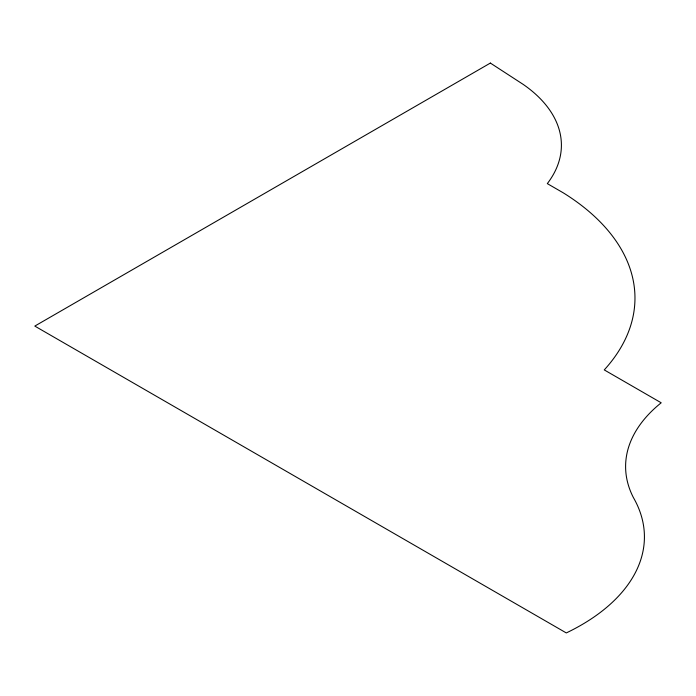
<?xml version="1.0" encoding="UTF-8"?>
<svg xmlns="http://www.w3.org/2000/svg" width="696" height="696" viewBox="0 0 696 696"><rect width="100%" height="100%" fill="white"/><g stroke="black" fill="none" stroke-linecap="round" stroke-linejoin="round"><path stroke-width="1.04" d="M490.367 63.066L34.8 326.085L566.292 632.934A216.073 124.749 0 0 0 633.404 497.588A189.112 109.185 0 0 1 661.2 402.793L604.258 369.915A267.516 154.451 0 0 0 563.168 192.775L547.308 183.614A164.195 94.795 0 0 0 523.244 84.433L490.367 63.066"/></g></svg>
